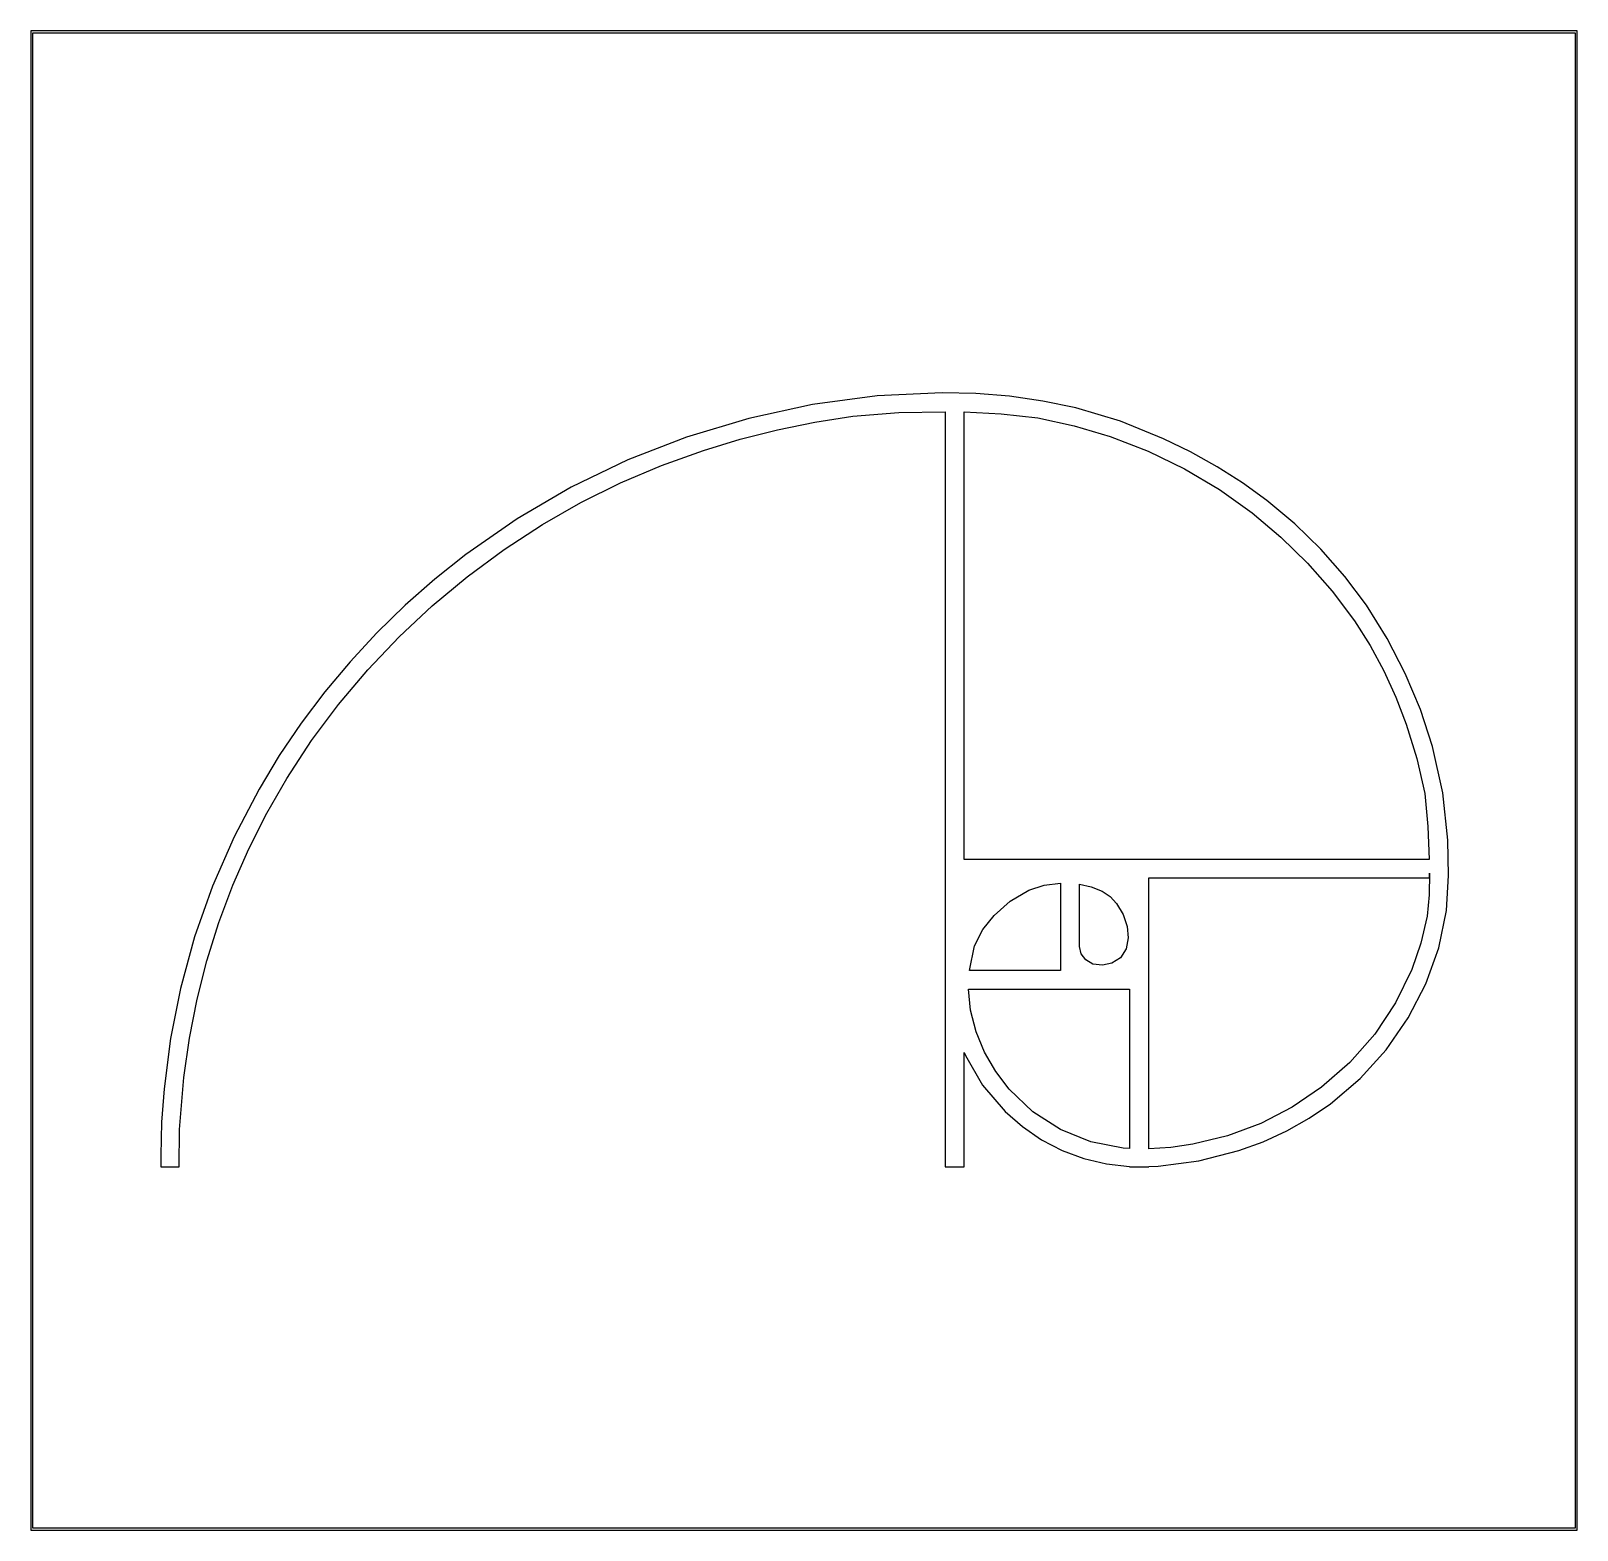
# Model space of a CAD drawing. Extents: x 0 to 7.86, y 0 to 7.62.
import ezdxf

# ---------------------------------------------------------------- set-up
doc = ezdxf.new("R2010")
doc.units = 0
doc.layers.add('Layer_1', color=7, linetype='CONTINUOUS')

msp = doc.modelspace()

# ---------------------------------------------------------------- linework, layer by layer
at = {"layer": 'Layer_1', "color": 7}
for points in [[(0, 7.615926), (0, 7.610923), (0, 0), (7.85815, 0), (7.85815, 7.615926), (0, 7.615926), (0, 7.615926)], [(0, 7.615926), (0, 7.610922), (0, 0), (7.858158, 0), (7.858158, 7.615926), (0, 7.615926), (0, 7.615926)], [(0.009999, 7.605927), (7.848151, 7.605927), (7.848151, 0.009999), (0.009999, 0.009999), (0.009999, 7.605927), (0.009999, 7.605927)], [(0.010007, 7.605927), (7.848159, 7.605927), (7.848159, 0.010006), (0.010007, 0.010006), (0.010007, 7.605927), (0.010007, 7.605927)]]:
    msp.add_lwpolyline(points, close=True, dxfattribs=at)
for points in [[(4.631035, 5.777734), (4.300192, 5.761422), (3.972147, 5.717349), (3.648907, 5.647218), (3.332482, 5.552728), (3.033954, 5.437178), (2.746273, 5.29843), (2.471169, 5.137685), (2.210373, 4.956147), (2.052948, 4.830839), (1.902268, 4.698042), (1.758686, 4.558123), (1.622556, 4.411449), (1.494229, 4.258386), (1.374057, 4.099301), (1.262394, 3.93456), (1.159592, 3.76453), (1.032422, 3.521855), (0.923081, 3.27124), (0.832087, 3.013904), (0.759961, 2.751066), (0.709411, 2.497833), (0.676507, 2.241908), (0.663863, 2.072658), (0.660191, 1.903021), (0.660301, 1.84608), (0.753952, 1.846135), (0.755551, 2.034817), (0.777379, 2.298794), (0.805553, 2.498608), (0.844573, 2.696749), (0.894325, 2.892652), (0.954696, 3.085755), (1.025572, 3.275493), (1.106839, 3.461302), (1.198385, 3.642619), (1.300096, 3.81888), (1.425972, 4.010384), (1.563439, 4.194319), (1.711922, 4.370131), (1.870842, 4.537267), (2.039623, 4.695176), (2.217689, 4.843304), (2.404462, 4.981099), (2.599366, 5.108007), (2.795015, 5.219631), (2.997203, 5.319836), (3.20518, 5.408371), (3.418196, 5.484983), (3.604629, 5.541633), (3.793658, 5.589655), (3.98485, 5.628914), (4.177771, 5.659278), (4.411477, 5.677622), (4.646028, 5.681216), (4.646028, 1.845309), (4.743208, 1.845309), (4.743208, 2.425353), (4.749271, 2.411186), (4.836837, 2.260088), (4.951622, 2.12698), (5.039583, 2.049905), (5.136288, 1.983167), (5.240664, 1.928418), (5.351639, 1.887311), (5.466533, 1.86074), (5.583921, 1.847679), (5.583921, 1.845309), (5.6811, 1.845309), (5.6811, 1.846246), (5.728836, 1.848506), (5.936219, 1.876345), (6.138609, 1.928487), (6.262672, 1.972902), (6.382247, 2.027572), (6.496419, 2.09208), (6.604276, 2.166006), (6.755082, 2.294505), (6.887629, 2.440517), (6.999891, 2.601546), (7.089841, 2.775099), (7.155909, 2.957907), (7.194738, 3.147775), (7.205096, 3.326178), (7.200911, 3.504908), (7.176354, 3.744915), (7.123796, 3.980606), (7.061722, 4.16892), (6.985019, 4.352184), (6.893602, 4.529011), (6.78739, 4.698013), (6.677519, 4.844974), (6.556135, 4.983271), (6.423971, 5.112057), (6.28176, 5.230487), (6.157769, 5.320124), (6.028312, 5.402265), (5.894031, 5.476899), (5.75557, 5.544018), (5.537554, 5.634035), (5.311015, 5.701445), (5.143226, 5.735809), (4.973483, 5.759672), (4.802511, 5.773494), (4.631035, 5.777734), (4.631035, 5.777734)], [(4.743208, 5.680058), (4.930904, 5.671389), (5.117428, 5.650127), (5.302728, 5.609274), (5.484316, 5.554877), (5.67748, 5.481105), (5.863361, 5.391591), (6.040422, 5.286816), (6.207125, 5.167263), (6.35279, 5.044574), (6.488715, 4.911889), (6.613904, 4.769762), (6.727362, 4.618748), (6.806206, 4.494015), (6.875983, 4.364396), (6.936823, 4.230626), (6.988859, 4.09344), (7.043035, 3.919096), (7.083888, 3.741434), (7.100004, 3.574408), (7.105606, 3.406626), (4.743208, 3.406626), (4.743208, 5.680058), (4.743208, 5.680058)], [(7.107315, 3.337724), (7.10687, 3.227726), (7.096291, 3.11834), (7.064248, 2.98161), (7.018018, 2.848631), (6.935203, 2.678185), (6.829763, 2.519771), (6.703742, 2.375995), (6.559186, 2.24946), (6.410463, 2.148764), (6.250185, 2.066116), (6.080725, 2.00282), (5.904453, 1.960182), (5.793265, 1.944359), (5.6811, 1.937196), (5.6811, 3.313085), (6.394483, 3.313085), (7.107315, 3.313085), (7.107315, 3.337724), (7.107315, 3.337724)], [(5.232191, 3.2858), (5.232191, 2.842071), (4.76939, 2.842071), (4.796124, 2.9683), (4.837186, 3.050737), (4.895949, 3.12275), (4.977602, 3.194799), (5.071897, 3.250412), (5.150239, 3.275414), (5.232191, 3.2858), (5.232191, 3.2858)], [(5.32937, 3.281224), (5.388881, 3.267964), (5.44507, 3.24512), (5.484945, 3.217925), (5.517665, 3.182998), (5.550896, 3.127624), (5.571243, 3.066747), (5.576663, 3.009409), (5.566778, 2.95281), (5.537688, 2.907824), (5.493467, 2.879444), (5.445462, 2.869023), (5.396729, 2.875695), (5.361932, 2.896528), (5.337252, 2.92751), (5.329315, 2.964441), (5.32937, 3.281224), (5.32937, 3.281224)], [(4.765587, 2.74853), (5.163619, 2.74853), (5.583921, 2.74853), (5.583921, 1.938685), (5.551895, 1.940559), (5.387161, 1.972792), (5.232238, 2.03555), (5.092325, 2.125475), (4.972623, 2.239207), (4.903502, 2.329395), (4.846775, 2.427334), (4.803832, 2.531503), (4.77606, 2.640382), (4.765587, 2.74853), (4.765587, 2.74853)]]:
    msp.add_lwpolyline(points, dxfattribs=at)

doc.saveas('drawing.dxf')
